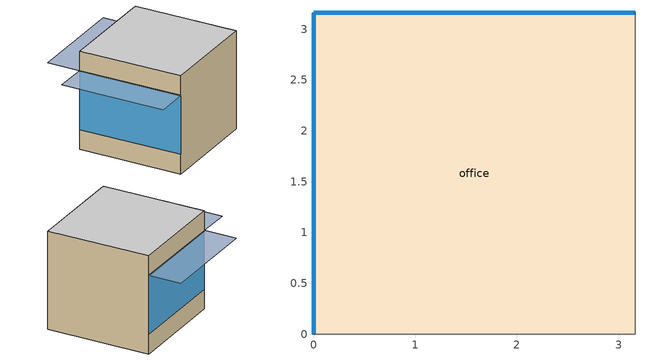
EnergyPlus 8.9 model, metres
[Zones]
office
 floor adiabatic (Interior Floor): 3.16,3.16 3.16,0 0,0 0,3.16 z0
 wall outside (Exterior Wall): 3.16,3.16 0,3.16 0,0 z0:3
 wall adiabatic (Interior Wall): 0,0 3.16,0 3.16,3.16 z0:3
 window (glass_construction_office): 3.16,3.16 0,3.16 / 0,3.16 0,0 z0.6:2.4
 ceiling adiabatic (Interior Ceiling): 0,3.16 0,0 3.16,0 3.16,3.16 z3
shading: 0,4.16 0,3.16 3.16,3.16 3.16,4.16 z2.4; -1,0 0,0 0,3.16 -1,3.16 z2.4
[Building]
teste_sznoafn: Loads convergence tolerance value=0.04; Maximum number of warmup days=25; North axis=0; Solar distribution=FullInteriorAndExterior; Temperature convergence tolerance value=0.4; Terrain=City
[Site:GroundTemperature:BuildingSurface]
21.45, 21.32, 20.79, 20.2, 18.93, 18.12, 17.72, 17.82, 18.41, 19.29, 20.28, 21.05
[Material] Roughness=Rough; Thermal absorptance=0.9
Name | Conductivity | Density | Solar absorptance | Specific heat | Thickness | Visible absorptance
ArgamassaReboco(25mm) | 1.15 | 2000 | 0.5 | 1000 | 0.025 | 0.7
Ceram Tij 8 fur circ (10 cm) | 0.9 | 1103 |  | 920 | 0.033
ForroGesso(30mm) | 0.35 | 750 | 0.2 | 840 | 0.02 | 0.2
LajeMacicaConcreto(100mm) | 1.75 | 2200 | 0.7 | 1000 | 0.1 | 0.7
concrete | 1.75 | 2200 | 0.7 | 1000 | 0.0454545 | 0.7
PisoCeramico(10mm) | 0.9 | 1600 | 0.6 | 920 | 0.01 | 0.6
[Material:NoMass]
EPS: Roughness=Smooth; Thermal resistance=0.204026; Thermal absorptance=0.9; Solar absorptance=0.5; Visible absorptance=0.7
[Material:AirGap]
CavidadeBloco:CamaradeAr(20-50mm): Thermal resistance=0.16
[WindowMaterial:SimpleGlazingSystem]
glass_material_office: Solar heat gain coefficient=0.87; U factor=5.7
[Construction]
Interior Floor: ForroGesso(30mm), LajeMacicaConcreto(100mm), PisoCeramico(10mm)
Interior Ceiling: PisoCeramico(10mm), LajeMacicaConcreto(100mm), ForroGesso(30mm)
Interior Wall: ArgamassaReboco(25mm), Ceram Tij 8 fur circ (10 cm), CavidadeBloco:CamaradeAr(20-50mm), Ceram Tij 8 fur circ (10 cm), ArgamassaReboco(25mm)
Exterior Wall: EPS, concrete
glass_construction_office: glass_material_office
[Zone]
office: Multiplier=1
[ElectricEquipment]
equip_office: Zone or zonelist=office; Design level calculation method=Watts/Person; End use subcategory=General; Fraction latent=0; Fraction lost=0; Fraction radiant=0.5; Schedule=Sch_Equip_Computador; Watts per person=150
[Lights]
lights_office: Zone or zonelist=office; Design level calculation method=Watts/Area; Fraction radiant=0.72; Fraction replaceable=1; Fraction visible=0.18; Return air fraction=0; Schedule=Sch_Iluminacao; Watts per zone floor area=10.5
[People]
people_office: Zone or zonelist=office; Activity level schedule=Sch_Atividade; Fraction radiant=0.3; Number of people calculation method=People/Area; Number of people schedule=Sch_Ocupacao; People per zone floor area=0.1; Sensible heat fraction=Autocalculate
[ZoneInfiltration:DesignFlowRate]
offices_infiltration: Zone or zonelist=office; Design flow rate calculation method=AirChanges/Hour; Schedule=Sch_Ocupacao; Air changes per hour=30
[Schedule:Compact]
Sch_Atividade: Through: 12/31, For: alldays, Until: 24:00, 120
Sch_Equip_Computador; Sch_Iluminacao; Sch_Ocupacao: Through: 12/31, For: Weekdays, Until: 08:00, 0, Until: 18:00, 1, Until: 24:00, 0, For: allotherdays, Until: 24:00, 0
[AirflowNetwork:MultiZone:Component:DetailedOpening] Air mass flow exponent when opening is closed=0.65; Discharge coefficient for opening factor 1=0.001; Discharge coefficient for opening factor 2=0.6; Extra crack length or height of pivoting axis=0; Height factor for opening factor 1=0; Height factor for opening factor 2=1; Number of sets of opening factor data=2; Opening factor 1=0; Opening factor 2=1; Start height factor for opening factor 1=0; Start height factor for opening factor 2=0; Type of rectangular large vertical opening lvo=NonPivoted; Width factor for opening factor 1=0; Width factor for opening factor 2=0.6
Name | Air mass flow coefficient when opening is closed
Janela | 0.0001
Porta | 5e-05
